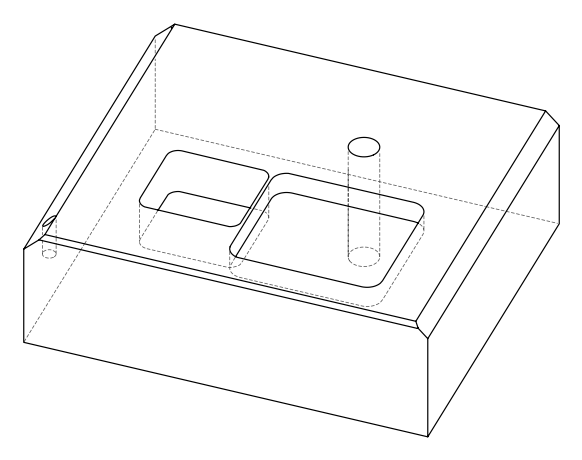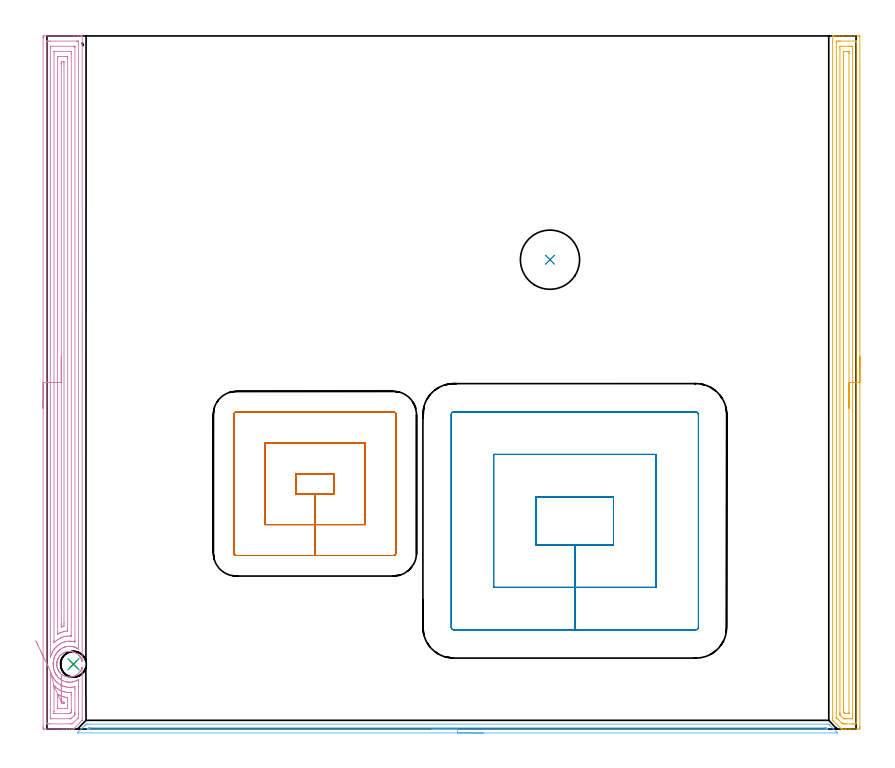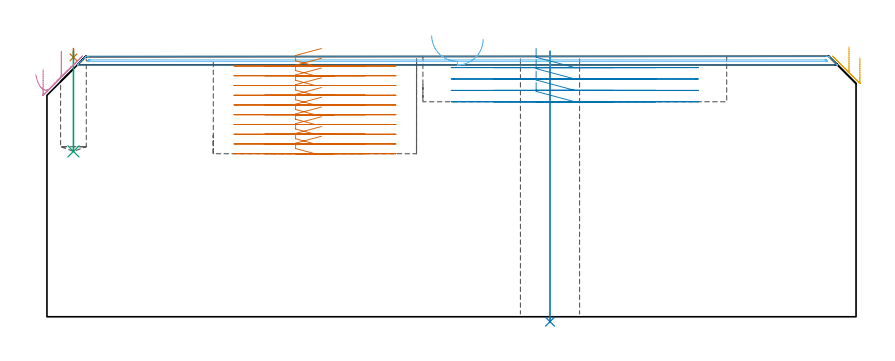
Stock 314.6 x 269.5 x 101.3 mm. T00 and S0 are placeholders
(PLAN: 8 operations, 5 tool changes, 43.7 min)
(1 SPOT_DRILL | STEP1POCKET | NXT0321_9005460120000 | 0.03 min | 0 mm3)
(2 INDEXABLE_INSERT_DRILL_THROUGH_HOLE_FROM_SOLID | STEP1HOLE | NXT0302_017 | 0.42 min | 42053 mm3)
(3 DRILL_BLIND_HOLE_INTO_CENTER | STEP1POCKET | NXT0301_071 | 0.16 min | 2805 mm3)
(4 AREA_MILL | FG_CHAMFER_SURFACE | UGT0205_001 | 13.16 min | 30751 mm3)
(5 AREA_MILL_1 | FG_CHAMFER_SURFACE_1 | UGT0205_001 | 8.85 min | 15146 mm3)
(6 AREA_MILL_2 | FG_CHAMFER_SURFACE_2 | UGT0205_001 | 4.82 min | 1681 mm3)
(7 MILL_RECTANGULAR_POCKET | POCKET_RECTANGULAR_STRAIGHT | NXT0201_012 | Follow Part, ap 4, ae 75% | 10.05 min | 212408 mm3)
(8 MILL_RECTANGULAR_POCKET_1 | POCKET_RECTANGULAR_STRAIGHT_1 | UGT0201_105 | Follow Part, ap 5.5, ae 75% | 6.25 min | 220846 mm3)
(TOOL NXT0321_9005460120000 | NC Spot Drill, 142deg, 12mm, Carbide, Uncoated | D12 PA142 FL30 Z2)
(TOOL NXT0302_017 | Index. Insert Drill 23mm [880-D2300L25-05] | D23 PA176 FL115 Z2)
(TOOL NXT0301_071 | Carbide Drill 10mm [860.1-1000-030A1-MM 2214] | D10 PA140 FL47 Z2)
(TOOL UGT0205_001 | Chamfer Mill 20 x 3 x 45 deg. | D20 FL50 Z2)
(TOOL NXT0201_012 | ENDMILL 16mm [2P460-1600-NA 1630] | D16 FL38 Z6)
(TOOL UGT0201_105 | End Mill 22 mm | D22 FL25 Z2)
(OP 1 SPOT_DRILL)
G17 G21 G94 G90
T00 M6
G54
G17 G0 G90 X10.3 Y25.2 S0 M3
G43 Z111.3 H0
G94 G81 G98 Z100.87 F250. R104.3
G80
M5
M2
(OP 2 INDEXABLE_INSERT_DRILL_THROUGH_HOLE_FROM_SOLID)
G17 G21 G94 G90
T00 M6
G54
G17 G0 G90 X195.6 Y182.5 S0 M3
G43 Z111.3 H1
G94 G81 G98 Z-1.902 F250. R103.3
G80
M5
M2
(OP 3 DRILL_BLIND_HOLE_INTO_CENTER)
G17 G21 G94 G90
T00 M6
G54
G17 G0 G90 X10.3 Y25.2 S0 M3
G43 Z111.3 H1
G94 G81 G98 Z64.3 F250. R103.3
G80
M5
M2
(OP 4 AREA_MILL)
G17 G21 G94 G90
T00 M6
G54
G17 G0 G90 X-1.5 Y124.75 S1061 M3
G43 Z111.3 H0
Z96.1
G94 G1 Y124.788 Z95.228 F250.
Y124.902 Z94.363
Y125.091 Z93.512
Y125.353 Z92.68
Y125.687 Z91.874
Y126.09 Z91.1
Y126.558 Z90.364
Y127.09 Z89.672
Y127.679 Z89.029
Y128.322 Z88.44
Y129.014 Z87.908
Y129.75 Z87.44
Y130.524 Z87.037
Y131.33 Z86.703
Y132.162 Z86.441
Y133.014 Z86.252
Y133.878 Z86.138
Y134.75 Z86.1
Y268.495
X-1.499 Y268.871 Z86.101
X-1.495 Y269.383 Z86.103
X-1.492 Y269.491 Z86.106
X-0.987 Y269.5 Z86.611
X10.529 Z98.124
X11.94 Z99.537
X12.301 Z99.896
X13.022 Z100.622
X13.282 Z100.882
X13.672 Y269.492 Z101.264
X13.697 Y269.49 Z101.288
X13.7 Y269.318 Z101.3
Y26.559
X13.694 Y26.269 Z101.292
X13.624 Y26.508 Z101.224
X13.609 Y26.559 Z101.209
X13.548 Y26.761 Z101.148
X13.457 Y27.016 Z101.057
X13.404 Y27.144 Z101.004
X13.348 Y27.271 Z100.948
X13.288 Y27.399 Z100.888
X13.223 Y27.526 Z100.823
X13.094 Y27.752 Z100.694
X12.957 Y27.973 Z100.557
X12.888 Y28.075 Z100.488
X12.757 Y28.249 Z100.357
X12.621 Y28.42 Z100.221
X12.322 Y28.735 Z99.922
X12.007 Y29.03 Z99.607
X11.824 Y29.176 Z99.424
X11.636 Y29.314 Z99.236
X11.125 Y29.614 Z98.725
X10.69 Y29.817 Z98.29
X10.244 Y29.975 Z97.844
X9.805 Y30.086 Z97.405
X9.363 Y30.157 Z96.963
X8.922 Y30.187 Z96.522
X8.481 Y30.18 Z96.081
X8.039 Y30.13 Z95.639
X7.6 Y30.043 Z95.2
X7.156 Y29.909 Z94.756
X6.719 Y29.745 Z94.319
X6.335 Y29.538 Z93.935
X5.963 Y29.314 Z93.563
X5.837 Y29.224 Z93.437
X5.606 Y29.042 Z93.206
X5.388 Y28.843 Z92.988
X4.977 Y28.42 Z92.577
X4.956 Y28.396 Z92.556
X4.653 Y27.971 Z92.253
X4.617 Y27.911 Z92.217
X4.524 Y27.756 Z92.121
X4.48 Y27.679 Z92.073
X4.385 Y27.526 Z91.982
X4.349 Y27.453 Z91.948
X4.337 Y27.426 Z91.934
X4.334 Y27.418 Z91.929
X4.328 Y27.408 Z91.926
X4.281 Y27.309 Z91.88
X4.22 Y27.18 Z91.818
X4.075 Y26.826 Z91.674
X4.033 Y26.685 Z91.631
X4.018 Y26.633 Z91.615
X3.908 Y26.179 Z91.507
X3.901 Y26.137 Z91.499
X3.898 Y26.112 Z91.494
X3.837 Y25.739 Z91.433
X3.831 Y25.665 Z91.424
X3.828 Y25.625 Z91.418
X3.815 Y25.516 Z91.413
X3.808 Y25.307 Z91.404
X3.804 Y25.256 Z91.403
Y25.248
X3.803 Y25.181 Z91.399
X3.804 Y25.177
X3.816 Y24.95 Z91.412
X3.824 Y24.846 Z91.416
X3.829 Y24.813 Z91.418
X3.833 Y24.771 Z91.424
X3.877 Y24.398 Z91.475
X3.966 Y23.952 Z91.561
X3.987 Y23.877 Z91.581
X4.017 Y23.761 Z91.614
X4.075 Y23.573 Z91.674
X4.132 Y23.43 Z91.728
X4.176 Y23.314 Z91.773
X4.288 Y23.059 Z91.888
X4.328 Y22.986 Z91.928
X4.413 Y22.843 Z92.003
X4.446 Y22.786 Z92.034
X4.473 Y22.733 Z92.065
X4.515 Y22.653 Z92.112
X4.542 Y22.603 Z92.14
X4.605 Y22.507 Z92.205
X4.832 Y22.165 Z92.432
X4.956 Y22.006 Z92.556
X5.133 Y21.808 Z92.733
X5.318 Y21.622 Z92.918
X5.712 Y21.272 Z93.312
X5.837 Y21.178 Z93.437
X6.27 Y20.902 Z93.87
X6.719 Y20.655 Z94.319
X7.098 Y20.509 Z94.698
X7.484 Y20.378 Z95.084
X7.6 Y20.35 Z95.2
X8.039 Y20.27 Z95.639
X8.481 Y20.22 Z96.081
X8.922 Y20.213 Z96.522
X9.363 Y20.242 Z96.963
X9.741 Y20.298 Z97.341
X10.116 Y20.378 Z97.716
X10.244 Y20.418 Z97.844
X10.69 Y20.583 Z98.29
X11.125 Y20.786 Z98.725
X11.514 Y21.014 Z99.114
X11.889 Y21.272 Z99.489
X12.007 Y21.369 Z99.607
X12.404 Y21.75 Z100.004
X12.768 Y22.165 Z100.368
X12.888 Y22.326 Z100.488
X12.981 Y22.463 Z100.581
X13.159 Y22.761 Z100.759
X13.316 Y23.059 Z100.916
X13.437 Y23.334 Z101.037
X13.464 Y23.402 Z101.064
X13.538 Y23.609 Z101.138
X13.561 Y23.677 Z101.161
X13.62 Y23.877 Z101.22
X13.637 Y23.931 Z101.237
X13.694 Y24.103 Z101.292
X13.7 Y23.876 Z101.3
Y4.206
X13.694 Y3.406 Z101.292
X13.631 Y3.332 Z101.231
X10.482 Y0.182 Z98.081
X10.433 Y0.134 Z98.033
X10.3 Y0.01 Z97.895
X10.169 Y0. Z97.768
X9.479 Z97.079
X8.758 Z96.353
X7.511 Z95.108
X6.1 Z93.696
X-0.987 Y0.001 Z86.611
X-1.211 Y0.003 Z86.387
X-1.492 Y0.009 Z86.106
X-1.495 Y0.116 Z86.103
X-1.499 Y0.629 Z86.101
X-1.5 Y1.147 Z86.1
Y134.75
X-0.086 Z87.514
X-0.085 Y267.302 Z87.515
X-0.084 Y267.412 Z87.516
X-0.081 Y267.466 Z87.519
X-0.08 Y267.485 Z87.52
X-0.042 Y267.49 Z87.558
X0.373 Y267.498 Z87.973
X0.785 Y267.499 Z88.385
X1.257 Y267.5 Z88.857
X11.415 Z99.015
X11.889 Y267.499 Z99.489
X12.15 Y267.493 Z99.75
X12.266 Y267.49 Z99.866
X12.285 Y267.099 Z99.885
Y267.083
Y31.485
X12.284 Y31.265 Z99.884
X12.281 Y31.156 Z99.881
X12.279 Y31.115 Z99.879
X12.159 Y31.173 Z99.759
X11.633 Y31.47 Z99.233
X11.415 Y31.574 Z99.015
X11.183 Y31.682 Z98.783
X10.559 Y31.924 Z98.159
X10.529 Y31.933 Z98.129
X10.517 Y31.937 Z98.117
X10.016 Y32.053 Z97.616
X9.643 Y32.114 Z97.243
X9.424 Y32.145 Z97.024
X8.758 Y32.175 Z96.358
X8.513 Y32.171 Z96.113
X7.872 Y32.106 Z95.472
X7.72 Y32.077 Z95.32
X7.058 Y31.924 Z94.658
X7.003 Y31.907 Z94.603
X6.986 Y31.901 Z94.586
X6.354 Y31.667 Z93.954
X6.1 Y31.541 Z93.7
X5.771 Y31.362 Z93.371
X5.229 Y31.03 Z92.829
X5.22 Y31.024 Z92.82
X5.214 Y31.019 Z92.814
X4.902 Y30.765 Z92.502
X4.737 Y30.617 Z92.337
X4.328 Y30.223 Z91.928
X4.285 Y30.18 Z91.885
X4.243 Y30.136 Z91.843
X3.996 Y29.851 Z91.596
X3.882 Y29.692 Z91.482
X3.566 Y29.242 Z91.166
X3.518 Y29.166 Z91.118
X3.442 Y29.039 Z91.042
X3.196 Y28.596 Z90.796
X3.078 Y28.347 Z90.678
X2.921 Y27.98 Z90.521
X2.832 Y27.76 Z90.432
X2.73 Y27.453 Z90.33
X2.706 Y27.378 Z90.306
X2.69 Y27.318 Z90.29
X2.557 Y26.768 Z90.157
X2.524 Y26.592 Z90.124
X2.519 Y26.559 Z90.119
X2.46 Y26.162 Z90.06
X2.421 Y25.802 Z90.021
X2.411 Y25.665 Z90.011
X2.396 Y25.302 Z89.996
X2.404 Y24.925 Z90.004
X2.413 Y24.771 Z90.013
X2.448 Y24.383 Z90.048
X2.503 Y23.93 Z90.103
X2.513 Y23.877 Z90.113
X2.557 Y23.65 Z90.157
X2.72 Y22.983 Z90.32
X2.795 Y22.742 Z90.395
X2.944 Y22.348 Z90.544
X3.057 Y22.088 Z90.657
X3.183 Y21.827 Z90.783
X3.442 Y21.358 Z91.042
X3.542 Y21.194 Z91.142
X3.732 Y20.902 Z91.332
X3.974 Y20.579 Z91.574
X4.101 Y20.424 Z91.701
X4.206 Y20.3 Z91.806
X4.328 Y20.175 Z91.928
X4.719 Y19.805 Z92.319
X5.185 Y19.406 Z92.785
X5.214 Y19.385 Z92.814
X5.279 Y19.341 Z92.879
X5.873 Y18.985 Z93.473
X6.1 Y18.86 Z93.7
X6.324 Y18.745 Z93.924
X6.924 Y18.512 Z94.524
X6.986 Y18.491 Z94.586
X7.017 Y18.481 Z94.617
X7.295 Y18.405 Z94.895
X7.51 Y18.36 Z95.11
X7.872 Y18.294 Z95.472
X8.122 Y18.259 Z95.722
X8.459 Y18.231 Z96.059
X8.758 Y18.225 Z96.358
X9.039 Y18.228 Z96.639
X9.643 Y18.282 Z97.243
X9.842 Y18.311 Z97.442
X10.529 Y18.464 Z98.129
X10.567 Y18.474 Z98.167
X10.677 Y18.512 Z98.277
X11.202 Y18.727 Z98.802
X11.415 Y18.826 Z99.015
X11.794 Y19.024 Z99.394
X12.261 Y19.293 Z99.861
X12.279 Y19.302 Z99.879
X12.281 Y19.263 Z99.881
X12.283 Y19.158 Z99.883
X12.285 Y18.948 Z99.885
X12.286 Y18.527 Z99.886
Y5.115
X12.281 Y4.661 Z99.881
X12.279 Y4.446 Z99.879
X12.175 Y4.333 Z99.775
X12.053 Y4.206 Z99.653
X10.399 Y2.549 Z97.999
X10.267 Y2.417 Z97.867
X9.95 Y2.108 Z97.55
X9.848 Y2.01 Z97.448
X9.643 Y2.007 Z97.243
X9.17 Y2.001 Z96.77
X0.785 Y2. Z88.385
X0.311 Y2.001 Z87.911
X0.05 Y2.006 Z87.65
X-0.067 Y2.01 Z87.533
X-0.085 Y2.401 Z87.515
Y2.417
X-0.086 Y134.75 Z87.514
X1.328 Z88.928
X1.329 Y264.745 Z88.929
X1.331 Y265.294 Z88.931
X1.334 Y265.466 Z88.934
X1.335 Y265.482 Z88.935
X1.347 Y265.49 Z88.947
X1.399 Y265.495 Z88.999
X1.468 Y265.499 Z89.068
X10.326 Y265.5 Z97.926
X10.529 Y265.498 Z98.129
X10.733 Y265.494 Z98.333
X10.862 Y265.49 Z98.462
X10.866 Y265.409 Z98.466
X10.868 Y265.294 Z98.468
X10.871 Y264.95 Z98.471
Y34.606
X10.869 Y34.263 Z98.469
X10.864 Y33.917 Z98.464
X10.862 Y33.887 Z98.462
X10.843 Y33.89 Z98.443
X10.792 Y33.9 Z98.392
X10.698 Y33.922 Z98.298
X10.529 Y33.963 Z98.129
X10.209 Y34.035 Z97.809
X9.643 Y34.124 Z97.243
X9.202 Y34.158 Z96.802
X8.758 Y34.175 Z96.358
X8.317 Y34.156 Z95.917
X7.872 Y34.111 Z95.472
X7.529 Y34.058 Z95.129
X6.986 Y33.929 Z94.586
X6.815 Y33.885 Z94.415
X6.279 Y33.712 Z93.879
X6.148 Y33.664 Z93.748
X6.1 Y33.644 Z93.7
X5.763 Y33.493 Z93.363
X5.543 Y33.38 Z93.143
X5.214 Y33.2 Z92.814
X4.979 Y33.056 Z92.579
X4.604 Y32.818 Z92.204
X4.446 Y32.699 Z92.046
X4.328 Y32.603 Z91.928
X3.964 Y32.292 Z91.564
X3.579 Y31.924 Z91.179
X3.511 Y31.855 Z91.111
X3.442 Y31.782 Z91.042
X3.089 Y31.386 Z90.689
X2.825 Y31.03 Z90.425
X2.714 Y30.871 Z90.314
X2.557 Y30.636 Z90.157
X2.366 Y30.328 Z89.966
X2.254 Y30.136 Z89.854
X2.045 Y29.758 Z89.645
X1.804 Y29.242 Z89.404
X1.763 Y29.149 Z89.363
X1.671 Y28.927 Z89.271
X1.517 Y28.503 Z89.117
X1.463 Y28.347 Z89.063
X1.428 Y28.241 Z89.028
X1.41 Y28.179 Z89.01
X1.361 Y28.01 Z88.961
X1.337 Y27.933 Z88.937
X1.333 Y27.928 Z88.933
X1.332 Y27.93 Z88.932
X1.33 Y28.049 Z88.93
X1.329 Y28.171 Z88.929
X1.328 Y28.347 Z88.928
Y134.75
X2.743 Z90.343
Y263.318
X2.744 Y263.419 Z90.344
X2.747 Y263.48 Z90.347
X2.75 Y263.489 Z90.35
X2.756 Y263.493 Z90.356
X2.783 Y263.496 Z90.383
X3.002 Y263.499 Z90.602
X8.758 Y263.5 Z96.358
X9.199 Y263.494 Z96.799
X9.416 Y263.49 Z97.016
X9.451 Y263.478 Z97.051
X9.453 Y263.442 Z97.053
X9.455 Y263.382 Z97.055
X9.457 Y262.8 Z97.057
Y262.612
Y36.395
X9.455 Y36.218 Z97.055
X9.453 Y36.175 Z97.053
X9.451 Y36.162 Z97.051
X9.392 Z96.992
X9.21 Y36.166 Z96.81
X8.977 Y36.173 Z96.577
X8.758 Y36.175 Z96.358
X8.122 Y36.142 Z95.722
X7.872 Y36.116 Z95.472
X7.337 Y36.04 Z94.937
X6.986 Y35.957 Z94.586
X6.622 Y35.867 Z94.222
X6.1 Y35.702 Z93.7
X5.95 Y35.652 Z93.55
X5.549 Y35.501 Z93.149
X5.318 Y35.396 Z92.918
X5.214 Y35.343 Z92.814
X4.74 Y35.085 Z92.34
X4.328 Y34.836 Z91.928
X4.188 Y34.748 Z91.788
X3.972 Y34.606 Z91.572
X3.673 Y34.374 Z91.273
X3.442 Y34.183 Z91.042
X3.19 Y33.967 Z90.79
X2.803 Y33.602 Z90.403
X2.769 Y33.574 Z90.369
X2.749 Y33.56 Z90.349
X2.747 Y33.577 Z90.347
X2.744 Y33.652 Z90.344
X2.743 Y34.419 Z90.343
Y134.75
X4.157 Z91.757
Y260.824
X4.158 Y260.995 Z91.758
X4.161 Y261.169 Z91.761
X4.168 Y261.49 Z91.768
X4.328 Y261.494 Z91.928
X4.545 Y261.499 Z92.145
X7.202 Y261.5 Z94.802
X7.872 Y261.499 Z95.472
X7.967 Y261.497 Z95.567
X8.025 Y261.493 Z95.625
X8.035 Y261.491 Z95.635
X8.038 Y261.441 Z95.638
X8.041 Y261.342 Z95.641
X8.043 Y260.997 Z95.643
Y260.824
Y38.904
X8.041 Y38.183 Z95.641
X8.04 Y38.163 Z95.64
X8.038 Y38.16 Z95.638
X8.016 Y38.153 Z95.616
X7.956 Y38.141 Z95.556
X7.872 Y38.129 Z95.472
X7.146 Y38.021 Z94.746
X6.986 Y37.986 Z94.586
X6.43 Y37.85 Z94.03
X6.1 Y37.75 Z93.7
X5.754 Y37.638 Z93.354
X5.214 Y37.44 Z92.814
X5.106 Y37.398 Z92.706
X4.855 Y37.289 Z92.455
X4.328 Y37.015 Z91.928
X4.217 Y36.959 Z91.817
X4.169 Y36.936 Z91.769
X4.164 Y37.001 Z91.764
X4.16 Y37.116 Z91.76
X4.158 Y37.289 Z91.758
X4.157 Y48.956 Z91.757
Y134.75
X5.571 Z93.171
Y258.675
X5.572 Y259.035 Z93.172
X5.574 Y259.302 Z93.174
X5.578 Y259.435 Z93.178
X5.581 Y259.49 Z93.181
X5.644 Y259.495 Z93.244
X6.1 Y259.497 Z93.7
X6.53 Y259.496 Z94.13
X6.615 Y259.49 Z94.215
X6.622 Y259.403 Z94.222
X6.625 Y259.035 Z94.225
X6.628 Y258.502 Z94.228
X6.629 Y41.226 Z94.229
X6.628 Y40.865 Z94.228
X6.625 Y40.335 Z94.225
X6.622 Y39.971 Z94.222
X6.226 Y39.844 Z93.826
X6.1 Y39.806 Z93.7
X5.865 Y39.741 Z93.465
X5.578 Y39.663 Z93.178
X5.575 Y39.793 Z93.175
X5.573 Y39.971 Z93.173
X5.571 Y40.505 Z93.171
Y40.865
Y134.75
Y135.622 Z93.209
Y136.486 Z93.323
Y137.338 Z93.512
Y138.17 Z93.774
Y138.976 Z94.108
Y139.75 Z94.511
Y140.486 Z94.98
Y141.178 Z95.511
Y141.821 Z96.1
Y142.41 Z96.743
Y142.942 Z97.435
Y143.41 Z98.171
Y143.813 Z98.945
Y144.147 Z99.751
Y144.409 Z100.583
Y144.598 Z101.435
Y144.712 Z102.3
Y144.75 Z103.171
G0 Z111.3
X-4.341 Y34.312
Z94.152
G1 X-4.176 Y33.968 Z93.367
X-3.983 Y33.565 Z92.618
X-3.763 Y33.104 Z91.911
X-3.516 Y32.589 Z91.251
X-3.246 Y32.025 Z90.643
X-2.954 Y31.414 Z90.092
X-2.642 Y30.763 Z89.603
X-2.313 Y30.076 Z89.178
X-1.969 Y29.358 Z88.821
X-1.614 Y28.615 Z88.535
X-1.248 Y27.852 Z88.321
X-0.877 Y27.075 Z88.183
X-0.501 Y26.29 Z88.12
X-0.124 Y25.503 Z88.133
X0.25 Y24.72 Z88.222
X0.62 Y23.947 Z88.386
X0.983 Y23.19 Z88.624
X1.335 Y22.455 Z88.935
X1.347 Y22.429 Z88.947
X1.357 Y22.405 Z88.957
X1.454 Y22.088 Z89.054
X1.671 Y21.47 Z89.271
X1.782 Y21.194 Z89.382
X1.868 Y20.996 Z89.468
X2.1 Y20.54 Z89.7
X2.23 Y20.3 Z89.83
X2.349 Y20.092 Z89.949
X2.557 Y19.763 Z90.157
X2.8 Y19.406 Z90.4
X3.074 Y19.037 Z90.674
X3.442 Y18.613 Z91.042
X3.537 Y18.512 Z91.137
X3.945 Y18.13 Z91.545
X4.328 Y17.808 Z91.928
X4.563 Y17.618 Z92.163
X5.214 Y17.209 Z92.814
X5.507 Y17.04 Z93.107
X5.746 Y16.914 Z93.346
X6.057 Y16.767 Z93.657
X6.172 Y16.724 Z93.772
X6.986 Y16.453 Z94.586
X7.331 Y16.375 Z94.931
X7.872 Y16.287 Z95.472
X8.356 Y16.235 Z95.956
X8.758 Y16.225 Z96.358
X9.235 Y16.242 Z96.835
X9.643 Y16.278 Z97.243
X10.034 Y16.33 Z97.634
X10.765 Y16.486 Z98.365
X10.856 Y16.504 Z98.456
X10.864 Y16.457 Z98.464
X10.867 Y16.383 Z98.467
X10.871 Y15.829 Z98.471
Y15.484
Y6.543
X10.87 Y5.994 Z98.47
X10.868 Y5.652 Z98.468
X10.864 Y5.535 Z98.464
X10.854 Y5.465 Z98.454
X10.515 Y5.114 Z98.115
X9.643 Y4.243 Z97.243
X9.606 Y4.206 Z97.206
X9.432 Y4.041 Z97.032
X9.401 Y4.012 Z97.001
X9.301 Y4.007 Z96.901
X9.165 Y4.003 Z96.765
X8.961 Y4. Z96.561
X8.758 Z96.358
X1.874 Z89.474
X1.671 Y4.002 Z89.271
X1.467 Y4.006 Z89.067
X1.338 Y4.01 Z88.938
X1.334 Y4.091 Z88.934
X1.331 Y4.206 Z88.931
X1.329 Y4.55 Z88.929
Y22.176
X1.333 Y22.43 Z88.933
X1.335 Y22.455 Z88.935
X2.749 Y16.825 Z90.349
X2.782 Y16.801 Z90.382
X2.874 Y16.724 Z90.474
X3.22 Y16.413 Z90.82
X3.442 Y16.226 Z91.042
X3.929 Y15.829 Z91.529
X4.328 Y15.578 Z91.928
X4.97 Y15.182 Z92.57
X5.214 Y15.059 Z92.814
X5.468 Y14.935 Z93.068
X6.1 Y14.7 Z93.7
X6.464 Y14.568 Z94.064
X6.777 Y14.475 Z94.377
X6.986 Y14.429 Z94.586
X7.601 Y14.314 Z95.201
X7.872 Y14.281 Z95.472
X8.219 Y14.245 Z95.819
X8.575 Y14.225 Z96.175
X8.758 Z96.358
X9.442 Y14.244 Z97.042
X9.448 Y14.239 Z97.048
X9.451 Y14.235 Z97.051
X9.454 Y14.041 Z97.054
X9.457 Y13.335 Z97.057
Y13.147
Y7.782
X9.456 Y7.077 Z97.056
X9.455 Y6.888 Z97.055
X9.45 Y6.537 Z97.05
X9.441 Y6.502 Z97.041
X9.418 Y6.474 Z97.018
X9.372 Y6.424 Z96.972
X9.295 Y6.345 Z96.895
X9.115 Y6.167 Z96.715
X8.969 Y6.028 Z96.569
X8.948 Y6.01 Z96.548
X8.922 Y6.006 Z96.522
X8.867 Y6.002 Z96.467
X8.758 Y6. Z96.358
X3.442 Z91.042
X3.001 Y6.006 Z90.601
X2.784 Y6.01 Z90.384
X2.749 Y6.021 Z90.349
X2.747 Y6.058 Z90.347
X2.745 Y6.118 Z90.345
X2.743 Y6.7 Z90.343
Y6.888
Y15.829
X2.745 Y16.534 Z90.345
X2.749 Y16.825 Z90.349
X4.165 Y13.48 Z91.765
X4.175 Y13.477 Z91.775
X4.227 Y13.452 Z91.827
X4.792 Y13.147 Z92.392
X5.214 Y12.967 Z92.814
X5.513 Y12.846 Z93.113
X6.1 Y12.642 Z93.7
X6.405 Y12.544 Z94.005
X6.799 Y12.442 Z94.399
X6.986 Y12.409 Z94.586
X7.857 Y12.268 Z95.457
X7.872 Y12.266 Z95.472
X7.992 Y12.253 Z95.592
X8.038 Y12.233 Z95.638
X8.039 Y12.229 Z95.639
X8.042 Y12.21 Z95.642
X8.043 Y12.166 Z95.643
Y12.08
X8.042 Y8.505 Z95.642
X8.039 Y8.331 Z95.639
X8.032 Y8.01 Z95.632
X7.872 Y8.005 Z95.472
X7.655 Y8.001 Z95.255
X4.998 Y8. Z92.598
X4.328 Y8.001 Z91.928
X4.233 Y8.003 Z91.833
X4.175 Y8.007 Z91.775
X4.164 Y8.009 Z91.764
X4.162 Y8.059 Z91.762
X4.159 Y8.157 Z91.759
X4.157 Y8.503 Z91.757
Y8.676
X4.158 Y13.32 Z91.758
X4.16 Y13.435 Z91.76
X4.163 Y13.475 Z91.763
X4.165 Y13.48 Z91.765
X5.578 Y10.72 Z93.178
X5.934 Y10.632 Z93.534
X6.561 Y10.465 Z94.161
X6.623 Y10.439 Z94.223
X6.625 Y10.43 Z94.225
X6.627 Y10.398 Z94.227
X6.628 Y10.331 Z94.228
X6.626 Y10.198 Z94.226
X6.622 Y10.065 Z94.222
X6.619 Y10.01 Z94.219
X6.556 Y10.005 Z94.156
X6.1 Y10.003 Z93.7
X5.67 Y10.004 Z93.27
X5.585 Y10.01 Z93.185
X5.578 Y10.097 Z93.178
X5.577 Y10.465 Z93.177
X5.578 Y10.72 Z93.178
X5.581 Y11.591 Z93.219
X5.584 Y12.456 Z93.336
X5.587 Y13.307 Z93.528
X5.59 Y14.138 Z93.793
X5.593 Y14.942 Z94.13
X5.595 Y15.715 Z94.535
X5.598 Y16.449 Z95.006
X5.6 Y17.139 Z95.54
X5.603 Y17.78 Z96.132
X5.605 Y18.368 Z96.777
X5.606 Y18.896 Z97.471
X5.608 Y19.362 Z98.208
X5.61 Y19.762 Z98.983
X5.611 Y20.094 Z99.79
X5.612 Y20.353 Z100.623
Y20.539 Z101.476
X5.613 Y20.65 Z102.341
Y20.685 Z103.213
G0 Z111.3
M5
M2
(OP 5 AREA_MILL_1)
G17 G21 G94 G90
T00 M6
G54
G17 G0 G90 X316.1 Y144.75 S1061 M3
G43 Z111.3 H0
Z100.7
G94 G1 Y144.712 Z99.828 F250.
Y144.598 Z98.964
Y144.409 Z98.112
Y144.147 Z97.28
Y143.813 Z96.474
Y143.41 Z95.7
Y142.942 Z94.964
Y142.41 Z94.272
Y141.821 Z93.629
Y141.178 Z93.04
Y140.486 Z92.509
Y139.75 Z92.04
Y138.976 Z91.637
Y138.17 Z91.303
Y137.338 Z91.041
Y136.487 Z90.852
Y135.622 Z90.738
Y134.75 Z90.7
Y1.065
X316.099 Y0.629 Z90.701
X316.095 Y0.176 Z90.703
X316.092 Y0.01 Z90.706
X315.648 Y0. Z91.149
X312.122 Z94.673
X310.718 Z96.078
X310.359 Z96.436
X309.641 Z97.158
X309.355 Z97.445
X308.935 Z97.855
X308.897 Y0.01 Z97.893
X308.858 Y0.038 Z97.933
X308.717 Y0.182 Z98.081
X305.5 Y3.399 Z101.297
Y3.401 Z101.298
Y4.206 Z101.3
Y269.318
X305.503 Y269.493 Z101.288
X305.504 Y269.5 Z101.286
X305.868 Z100.932
X306.116 Z100.684
X306.833 Z99.962
X308.074 Z98.723
X309.478 Z97.318
X315.648 Z91.149
X315.912 Y269.497 Z90.886
X316.092 Y269.49 Z90.706
X316.099 Y269.308 Z90.699
X316.1 Y134.75 Z90.7
X314.686 Z92.114
X314.685 Y2.5 Z92.115
X314.684 Y2.417 Z92.116
X314.679 Y2.021 Z92.121
X314.29 Y2.006 Z92.51
X313.885 Y2.002 Z92.915
X313.415 Y2. Z93.385
X313.004 Z93.796
X310.771 Z96.029
X310.359 Y2.001 Z96.441
X309.887 Y2.002 Z96.913
X309.478 Y2.01 Z97.322
X309.345 Y2.017 Z97.455
X309.209 Y2.148 Z97.591
X308.933 Y2.417 Z97.867
X307.715 Y3.634 Z99.085
X307.145 Y4.206 Z99.655
X306.952 Y4.406 Z99.848
X306.922 Y4.439 Z99.878
X306.919 Y4.461 Z99.881
X306.917 Y4.51 Z99.883
X306.915 Y4.612 Z99.885
Y267.
X306.916 Y267.083 Z99.884
X306.921 Y267.479 Z99.879
X307.31 Y267.494 Z99.49
X307.715 Y267.498 Z99.085
X308.185 Y267.5 Z98.615
X308.596 Z98.204
X314.584 Y267.499 Z92.216
X314.618 Y267.498 Z92.182
X314.653 Y267.494 Z92.147
X314.677 Y267.491 Z92.123
X314.679 Y267.464 Z92.121
X314.685 Y267.166 Z92.115
Y267.083
X314.686 Y134.75 Z92.114
X313.272 Z93.528
X313.271 Y4.828 Z93.529
X313.269 Y4.206 Z93.531
X313.267 Y4.07 Z93.533
X313.265 Y4.012 Z93.535
X313.201 Y4.005 Z93.599
X313.004 Y4.002 Z93.796
X312.325 Y4. Z94.475
X311.443 Z95.357
X310.561 Y4.001 Z96.239
X310.359 Y4.003 Z96.441
X310.157 Y4.008 Z96.643
X309.789 Y4.022 Z97.011
X309.596 Y4.206 Z97.204
X308.596 Y5.203 Z98.204
X308.403 Y5.402 Z98.397
X308.356 Y5.454 Z98.444
X308.336 Y5.48 Z98.464
X308.334 Y5.542 Z98.466
X308.331 Y5.722 Z98.469
X308.329 Y5.994 Z98.471
Y6.266
Y264.672
X308.331 Y265.294 Z98.469
X308.333 Y265.43 Z98.467
X308.335 Y265.488 Z98.465
X308.399 Y265.495 Z98.401
X308.596 Y265.498 Z98.204
X309.275 Y265.5 Z97.525
X311.92 Z94.881
X312.801 Z93.999
X313.004 Y265.497 Z93.796
X313.206 Y265.493 Z93.594
X313.259 Y265.49 Z93.541
X313.265 Y265.456 Z93.535
X313.268 Y265.385 Z93.532
X313.27 Y265.294 Z93.53
X313.271 Y265.023 Z93.529
Y264.4
X313.272 Y134.75 Z93.528
X311.857 Z94.943
Y6.263
X311.855 Y6.054 Z94.945
X311.852 Y6.02 Z94.948
X311.85 Y6.01 Z94.95
X311.842 Y6.007 Z94.958
X311.788 Y6.003 Z95.012
X311.678 Y6.001 Z95.122
X310.351 Y6.002 Z96.449
X309.981 Y6.279 Z96.819
X309.909 Y6.35 Z96.891
X309.765 Y6.496 Z97.035
X309.75 Y6.612 Z97.05
X309.747 Y6.888 Z97.053
X309.743 Y7.513 Z97.057
Y263.237
X309.745 Y263.446 Z97.055
X309.748 Y263.481 Z97.052
X309.75 Y263.49 Z97.05
X309.758 Y263.493 Z97.042
X309.812 Y263.497 Z96.988
X309.922 Y263.499 Z96.878
X310.359 Y263.5 Z96.441
X311.241 Z95.559
X311.679 Y263.497 Z95.121
X311.787 Y263.494 Z95.013
X311.839 Y263.49 Z94.961
X311.851 Y263.483 Z94.949
X311.852 Y263.465 Z94.948
X311.855 Y263.359 Z94.945
X311.857 Y262.881 Z94.943
Y262.612
Y134.75
Y133.878 Z94.981
Y133.014 Z95.095
Y132.162 Z95.283
Y131.33 Z95.546
Y130.524 Z95.88
Y129.75 Z96.282
Y129.014 Z96.751
Y128.322 Z97.282
Y127.679 Z97.872
Y127.09 Z98.515
Y126.559 Z99.207
Y126.09 Z99.943
Y125.687 Z100.717
Y125.353 Z101.523
Y125.091 Z102.355
Y124.902 Z103.206
Y124.788 Z104.071
Y124.75 Z104.943
G0 Z111.3
M5
M2
(OP 6 AREA_MILL_2)
G17 G21 G94 G90
T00 M6
G54
G17 G0 G90 X169.6 Y-1.5 S1061 M3
G43 Z111.3 H0
Z107.9
G94 G1 X169.562 Z107.028 F250.
X169.448 Z106.163
X169.259 Z105.312
X168.997 Z104.48
X168.663 Z103.674
X168.26 Z102.9
X167.792 Z102.164
X167.26 Z101.472
X166.671 Z100.829
X166.028 Z100.24
X165.336 Z99.708
X164.6 Z99.24
X163.826 Z98.837
X163.02 Z98.503
X162.188 Z98.241
X161.337 Z98.052
X160.472 Z97.938
X159.6 Z97.9
X11.955
X11.819 Y-1.493 Z97.906
X11.955 Y-1.349 Z98.051
X12.172 Y-1.128 Z98.272
X12.185 Y-1.115 Z98.285
X12.847 Y-0.453 Z98.946
X13.739 Y0.439 Z99.839
X14.522 Y1.223 Z100.621
X14.631 Y1.333 Z100.729
X14.814 Y1.515 Z100.913
X14.907 Y1.608 Z101.007
X15.077 Y1.778 Z101.175
X15.198 Y1.895 Z101.291
X15.208 Y1.897 Z101.293
X15.969 Y1.9 Z101.3
X303.231
X304.002 Y1.895 Z101.291
X304.123 Y1.777 Z101.174
X304.385 Y1.515 Z100.915
X307.394 Y-1.494 Z97.904
Y-1.498 Z97.9
Y-1.499 Z97.899
X307.06 Y-1.5 Z97.9
X159.6
Y-0.086 Z99.314
X16.416 Y-0.085 Z99.315
X15.969 Y-0.082 Z99.318
X15.807 Y-0.079 Z99.321
X15.69 Y-0.071 Z99.329
X15.741 Y-0.014 Z99.386
X15.808 Y0.055 Z99.455
X15.969 Y0.219 Z99.619
X16.183 Y0.429 Z99.829
X16.221 Y0.462 Z99.862
X16.242 Y0.479 Z99.879
X16.275 Y0.48 Z99.88
X16.425 Y0.483 Z99.883
X16.725 Y0.485 Z99.885
X16.861 Y0.486 Z99.886
X302.494 Y0.485 Z99.885
X302.785 Y0.483 Z99.883
X302.929 Y0.48 Z99.88
X302.961 Y0.478 Z99.878
X302.982 Y0.461 Z99.861
X303.017 Y0.429 Z99.829
X303.231 Y0.219 Z99.619
X303.46 Y-0.014 Z99.386
X303.505 Y-0.064 Z99.336
X303.517 Y-0.079 Z99.321
X303.508 Y-0.081 Z99.319
X303.454 Y-0.083 Z99.317
X303.231 Y-0.085 Z99.315
X303.075 Y-0.086 Z99.314
X159.6
X158.728 Z99.352
X157.864 Z99.466
X157.012 Z99.655
X156.18 Z99.917
X155.374 Z100.251
X154.6 Z100.654
X153.864 Z101.123
X153.172 Z101.654
X152.529 Z102.243
X151.94 Z102.886
X151.409 Z103.578
X150.94 Z104.314
X150.537 Z105.088
X150.203 Z105.894
X149.941 Z106.726
X149.752 Z107.578
X149.638 Z108.443
X149.6 Z109.314
G0 Z111.3
M5
M2
(OP 7 MILL_RECTANGULAR_POCKET)
G17 G21 G94 G90
T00 M6
G54
G17 G0 G90 X106.741 Y99.3 S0 M3
G43 Z111.3 H1
Z104.3
G94 G1 X96.7 Z101.61 F250.
Y91.5 Z99.52
X104.2 Z97.51
X111.7 F500.
Y99.3
X96.7
Y91.5
X104.2
Y79.5
X123.7
Y111.3
X84.7
Y79.5
X104.2
Y67.5
X134.7
G3 X135.7 Y68.5 R1.
G1 Y122.3
G3 X134.7 Y123.3 R1.
G1 X73.7
G3 X72.7 Y122.3 R1.
G1 Y68.5
G3 X73.7 Y67.5 R1.
G1 X104.2
X105.2
G0 X106.741 Y99.3 Z100.51
G1 X96.7 Z97.82 F250.
Y91.5 Z95.73
X104.2 Z93.72
X111.7 F500.
Y99.3
X96.7
Y91.5
X104.2
Y79.5
X123.7
Y111.3
X84.7
Y79.5
X104.2
Y67.5
X134.7
G3 X135.7 Y68.5 R1.
G1 Y122.3
G3 X134.7 Y123.3 R1.
G1 X73.7
G3 X72.7 Y122.3 R1.
G1 Y68.5
G3 X73.7 Y67.5 R1.
G1 X104.2
X105.2
G0 X106.741 Y99.3 Z96.72
G1 X96.7 Z94.03 F250.
Y91.5 Z91.94
X104.2 Z89.93
X111.7 F500.
Y99.3
X96.7
Y91.5
X104.2
Y79.5
X123.7
Y111.3
X84.7
Y79.5
X104.2
Y67.5
X134.7
G3 X135.7 Y68.5 R1.
G1 Y122.3
G3 X134.7 Y123.3 R1.
G1 X73.7
G3 X72.7 Y122.3 R1.
G1 Y68.5
G3 X73.7 Y67.5 R1.
G1 X104.2
X105.2
G0 X106.741 Y99.3 Z92.93
G1 X96.7 Z90.24 F250.
Y91.5 Z88.15
X104.2 Z86.14
X111.7 F500.
Y99.3
X96.7
Y91.5
X104.2
Y79.5
X123.7
Y111.3
X84.7
Y79.5
X104.2
Y67.5
X134.7
G3 X135.7 Y68.5 R1.
G1 Y122.3
G3 X134.7 Y123.3 R1.
G1 X73.7
G3 X72.7 Y122.3 R1.
G1 Y68.5
G3 X73.7 Y67.5 R1.
G1 X104.2
X105.2
G0 X106.741 Y99.3 Z89.14
G1 X96.7 Z86.45 F250.
Y91.5 Z84.36
X104.2 Z82.35
X111.7 F500.
Y99.3
X96.7
Y91.5
X104.2
Y79.5
X123.7
Y111.3
X84.7
Y79.5
X104.2
Y67.5
X134.7
G3 X135.7 Y68.5 R1.
G1 Y122.3
G3 X134.7 Y123.3 R1.
G1 X73.7
G3 X72.7 Y122.3 R1.
G1 Y68.5
G3 X73.7 Y67.5 R1.
G1 X104.2
X105.2
G0 X106.741 Y99.3 Z85.35
G1 X96.7 Z82.66 F250.
Y91.5 Z80.57
X104.2 Z78.56
X111.7 F500.
Y99.3
X96.7
Y91.5
X104.2
Y79.5
X123.7
Y111.3
X84.7
Y79.5
X104.2
Y67.5
X134.7
G3 X135.7 Y68.5 R1.
G1 Y122.3
G3 X134.7 Y123.3 R1.
G1 X73.7
G3 X72.7 Y122.3 R1.
G1 Y68.5
G3 X73.7 Y67.5 R1.
G1 X104.2
X105.2
G0 X106.741 Y99.3 Z81.56
G1 X96.7 Z78.87 F250.
Y91.5 Z76.78
X104.2 Z74.77
X111.7 F500.
Y99.3
X96.7
Y91.5
X104.2
Y79.5
X123.7
Y111.3
X84.7
Y79.5
X104.2
Y67.5
X134.7
G3 X135.7 Y68.5 R1.
G1 Y122.3
G3 X134.7 Y123.3 R1.
G1 X73.7
G3 X72.7 Y122.3 R1.
G1 Y68.5
G3 X73.7 Y67.5 R1.
G1 X104.2
X105.2
G0 X106.741 Y99.3 Z77.77
G1 X96.7 Z75.08 F250.
Y91.5 Z72.99
X104.2 Z70.98
X111.7 F500.
Y99.3
X96.7
Y91.5
X104.2
Y79.5
X123.7
Y111.3
X84.7
Y79.5
X104.2
Y67.5
X134.7
G3 X135.7 Y68.5 R1.
G1 Y122.3
G3 X134.7 Y123.3 R1.
G1 X73.7
G3 X72.7 Y122.3 R1.
G1 Y68.5
G3 X73.7 Y67.5 R1.
G1 X104.2
X105.2
G0 X106.741 Y99.3 Z73.98
G1 X96.7 Z71.29 F250.
Y91.5 Z69.2
X104.2 Z67.19
X111.7 F500.
Y99.3
X96.7
Y91.5
X104.2
Y79.5
X123.7
Y111.3
X84.7
Y79.5
X104.2
Y67.5
X134.7
G3 X135.7 Y68.5 R1.
G1 Y122.3
G3 X134.7 Y123.3 R1.
G1 X73.7
G3 X72.7 Y122.3 R1.
G1 Y68.5
G3 X73.7 Y67.5 R1.
G1 X104.2
X105.2
G0 X106.741 Y99.3 Z70.19
G1 X96.7 Z67.5 F250.
Y91.5 Z65.41
X104.2 Z63.4
X111.7 F500.
Y99.3
X96.7
Y91.5
X104.2
Y79.5
X123.7
Y111.3
X84.7
Y79.5
X104.2
Y67.5
X134.7
G3 X135.7 Y68.5 R1.
G1 Y122.3
G3 X134.7 Y123.3 R1.
G1 X73.7
G3 X72.7 Y122.3 R1.
G1 Y68.5
G3 X73.7 Y67.5 R1.
G1 X104.2
X105.2
G0 Z111.3
M5
M2
(OP 8 MILL_RECTANGULAR_POCKET_1)
G17 G21 G94 G90
T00 M6
G54
G17 G0 G90 X190.2 Y84.26 S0 M3
G43 Z111.3 H0
Z104.3
G94 G1 Y71.6 Z100.908 F250.
X205.25 Z96.875
X220.3 F500.
Y90.3
X190.2
Y71.6
X205.25
Y55.1
X236.8
Y106.8
X173.7
Y55.1
X205.25
Y38.6
X252.3
G3 X253.3 Y39.6 R1.
G1 Y122.3
G3 X252.3 Y123.3 R1.
G1 X158.2
G3 X157.2 Y122.3 R1.
G1 Y39.6
G3 X158.2 Y38.6 R1.
G1 X205.25
X206.25
G0 X190.2 Y84.26 Z99.875
G1 Y71.6 Z96.483 F250.
X205.25 Z92.45
X220.3 F500.
Y90.3
X190.2
Y71.6
X205.25
Y55.1
X236.8
Y106.8
X173.7
Y55.1
X205.25
Y38.6
X252.3
G3 X253.3 Y39.6 R1.
G1 Y122.3
G3 X252.3 Y123.3 R1.
G1 X158.2
G3 X157.2 Y122.3 R1.
G1 Y39.6
G3 X158.2 Y38.6 R1.
G1 X205.25
X206.25
G0 X190.2 Y84.26 Z95.45
G1 Y71.6 Z92.058 F250.
X205.25 Z88.025
X220.3 F500.
Y90.3
X190.2
Y71.6
X205.25
Y55.1
X236.8
Y106.8
X173.7
Y55.1
X205.25
Y38.6
X252.3
G3 X253.3 Y39.6 R1.
G1 Y122.3
G3 X252.3 Y123.3 R1.
G1 X158.2
G3 X157.2 Y122.3 R1.
G1 Y39.6
G3 X158.2 Y38.6 R1.
G1 X205.25
X206.25
G0 X190.2 Y84.26 Z91.025
G1 Y71.6 Z87.633 F250.
X205.25 Z83.6
X220.3 F500.
Y90.3
X190.2
Y71.6
X205.25
Y55.1
X236.8
Y106.8
X173.7
Y55.1
X205.25
Y38.6
X252.3
G3 X253.3 Y39.6 R1.
G1 Y122.3
G3 X252.3 Y123.3 R1.
G1 X158.2
G3 X157.2 Y122.3 R1.
G1 Y39.6
G3 X158.2 Y38.6 R1.
G1 X205.25
X206.25
G0 Z111.3
M5
M2
